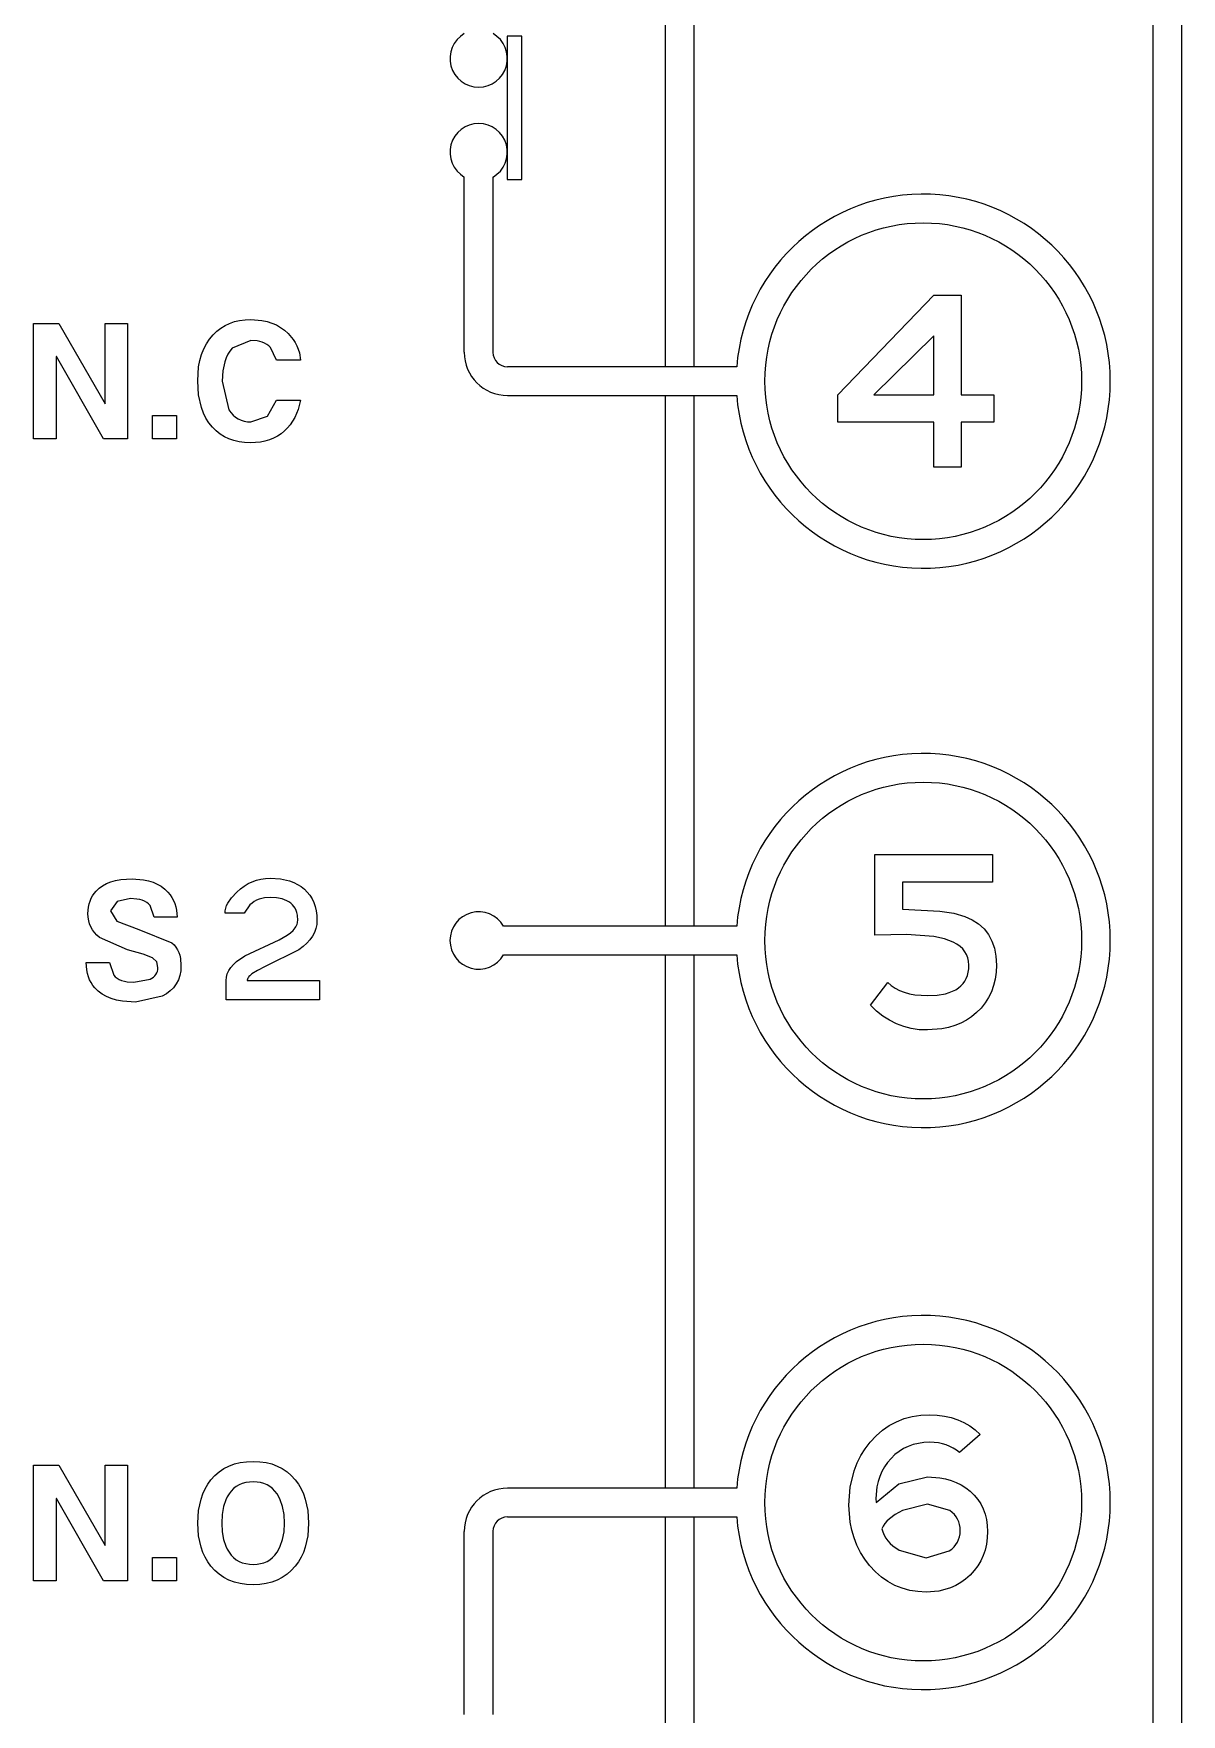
# Model space of a CAD drawing. Header units: millimetres. Extents: x 509 to 2635, y 363 to 1089.
# Drawn here: x 1926.21 to 1937.61, y 701.87 to 718.56 of the extents above; entities that cross this region are included whole.
import ezdxf

# ---------------------------------------------------------------- set-up
doc = ezdxf.new("R2010")
doc.units = ezdxf.units.MM

msp = doc.modelspace()

# ---------------------------------------------------------------- linework, layer by layer
for p, q in [((1937.606, 734.368), (1937.606, 668.31)), ((1937.322, 734.083), (1937.322, 668.595)), ((1932.486, 715.25), (1932.486, 720.517)), ((1932.771, 715.25), (1932.771, 720.517)), ((1931.058, 718.532), (1930.915, 718.532)), ((1930.915, 718.532), (1930.915, 717.109)), ((1931.058, 717.109), (1931.058, 718.532)), ((1930.488, 715.394), (1930.488, 717.134)), ((1930.773, 717.134), (1930.773, 715.393)), ((1930.915, 717.109), (1931.058, 717.109)), ((1934.195, 714.972), (1935.148, 715.961)), ((1935.148, 715.961), (1935.421, 715.961)), ((1935.421, 715.961), (1935.421, 714.972)), ((1928.312, 715.717), (1928.369, 715.719)), ((1928.369, 715.719), (1928.479, 715.71)), ((1926.213, 714.534), (1926.213, 715.681)), ((1926.213, 715.681), (1926.465, 715.681)), ((1926.465, 715.681), (1926.922, 714.883)), ((1926.922, 714.883), (1926.923, 715.681)), ((1926.923, 715.681), (1927.146, 715.681)), ((1927.146, 715.681), (1927.146, 714.534)), ((1927.959, 715.525), (1927.995, 715.568)), ((1927.995, 715.568), (1928.032, 715.603)), ((1928.032, 715.603), (1928.071, 715.634)), ((1928.071, 715.634), (1928.114, 715.66)), ((1928.114, 715.66), (1928.159, 715.681)), ((1928.159, 715.681), (1928.207, 715.698)), ((1928.207, 715.698), (1928.258, 715.71)), ((1928.258, 715.71), (1928.312, 715.717)), ((1928.479, 715.71), (1928.53, 715.7)), ((1928.53, 715.7), (1928.578, 715.684)), ((1928.578, 715.684), (1928.623, 715.665)), ((1928.623, 715.665), (1928.665, 715.641)), ((1928.665, 715.641), (1928.704, 715.613)), ((1928.704, 715.613), (1928.74, 715.58)), ((1928.74, 715.58), (1928.789, 715.522)), ((1935.148, 715.556), (1934.552, 714.972)), ((1935.148, 714.972), (1935.148, 715.556)), ((1927.88, 715.372), (1927.902, 715.427)), ((1927.902, 715.427), (1927.928, 715.478)), ((1927.928, 715.478), (1927.959, 715.525)), ((1928.161, 715.406), (1928.141, 715.374)), ((1928.184, 715.434), (1928.161, 715.406)), ((1928.37, 715.512), (1928.184, 715.434)), ((1928.431, 715.507), (1928.37, 715.512)), ((1928.458, 715.502), (1928.431, 715.507)), ((1928.483, 715.494), (1928.458, 715.502)), ((1928.506, 715.484), (1928.483, 715.494)), ((1928.528, 715.471), (1928.506, 715.484)), ((1928.547, 715.457), (1928.528, 715.471)), ((1928.564, 715.44), (1928.547, 715.457)), ((1928.625, 715.315), (1928.564, 715.44)), ((1928.789, 715.522), (1928.809, 715.49)), ((1928.809, 715.49), (1928.826, 715.458)), ((1928.826, 715.458), (1928.84, 715.424)), ((1928.84, 715.424), (1928.851, 715.389)), ((1928.851, 715.389), (1928.864, 715.315)), ((1926.437, 715.351), (1926.437, 714.534)), ((1926.44, 715.351), (1926.437, 715.351)), ((1926.907, 714.534), (1926.44, 715.351)), ((1927.842, 715.11), (1927.851, 715.249)), ((1927.851, 715.249), (1927.863, 715.313)), ((1927.863, 715.313), (1927.88, 715.372)), ((1928.111, 715.299), (1928.092, 715.21)), ((1928.124, 715.338), (1928.111, 715.299)), ((1928.141, 715.374), (1928.124, 715.338)), ((1928.864, 715.315), (1928.625, 715.315)), ((1933.192, 715.25), (1930.916, 715.25)), ((1927.851, 714.97), (1927.842, 715.11)), ((1928.092, 715.21), (1928.086, 715.106)), ((1928.086, 715.106), (1928.152, 714.823)), ((1927.879, 714.847), (1927.851, 714.97)), ((1928.536, 714.759), (1928.625, 714.918)), ((1928.625, 714.918), (1928.864, 714.918)), ((1928.864, 714.918), (1928.84, 714.826)), ((1930.917, 714.965), (1933.192, 714.965)), ((1932.486, 709.697), (1932.486, 714.965)), ((1932.771, 709.697), (1932.771, 714.965)), ((1934.195, 714.699), (1934.195, 714.972)), ((1934.552, 714.972), (1935.148, 714.972)), ((1935.421, 714.972), (1935.746, 714.972)), ((1935.746, 714.972), (1935.746, 714.699)), ((1927.394, 714.767), (1927.633, 714.767)), ((1927.394, 714.534), (1927.394, 714.767)), ((1927.633, 714.767), (1927.633, 714.534)), ((1927.899, 714.791), (1927.879, 714.847)), ((1927.924, 714.74), (1927.899, 714.791)), ((1927.954, 714.693), (1927.924, 714.74)), ((1928.152, 714.823), (1928.171, 714.795)), ((1928.171, 714.795), (1928.193, 714.77)), ((1928.193, 714.77), (1928.217, 714.75)), ((1928.217, 714.75), (1928.243, 714.733)), ((1928.243, 714.733), (1928.272, 714.72)), ((1928.272, 714.72), (1928.302, 714.71)), ((1928.37, 714.703), (1928.536, 714.759)), ((1928.805, 714.745), (1928.76, 714.674)), ((1928.84, 714.826), (1928.805, 714.745)), ((1927.988, 714.65), (1927.954, 714.693)), ((1928.025, 714.613), (1927.988, 714.65)), ((1928.064, 714.582), (1928.025, 714.613)), ((1928.107, 714.556), (1928.064, 714.582)), ((1928.152, 714.534), (1928.107, 714.556)), ((1928.302, 714.71), (1928.335, 714.705)), ((1928.335, 714.705), (1928.37, 714.703)), ((1928.634, 714.562), (1928.595, 714.542)), ((1928.67, 714.586), (1928.634, 714.562)), ((1928.704, 714.614), (1928.67, 714.586)), ((1928.733, 714.643), (1928.704, 714.614)), ((1928.76, 714.674), (1928.733, 714.643)), ((1935.148, 714.699), (1934.195, 714.699)), ((1935.148, 714.253), (1935.148, 714.699)), ((1935.421, 714.699), (1935.421, 714.253)), ((1935.746, 714.699), (1935.421, 714.699)), ((1926.437, 714.534), (1926.213, 714.534)), ((1927.146, 714.534), (1926.907, 714.534)), ((1927.633, 714.534), (1927.394, 714.534)), ((1928.201, 714.517), (1928.152, 714.534)), ((1928.253, 714.505), (1928.201, 714.517)), ((1928.308, 714.498), (1928.253, 714.505)), ((1928.366, 714.495), (1928.308, 714.498)), ((1928.465, 714.503), (1928.366, 714.495)), ((1928.51, 714.512), (1928.465, 714.503)), ((1928.554, 714.525), (1928.51, 714.512)), ((1928.595, 714.542), (1928.554, 714.525)), ((1935.421, 714.253), (1935.148, 714.253)), ((1934.564, 710.409), (1935.731, 710.409)), ((1934.564, 709.609), (1934.564, 710.409)), ((1935.731, 710.409), (1935.731, 710.135)), ((1926.814, 710.023), (1926.833, 710.046)), ((1926.833, 710.046), (1926.863, 710.074)), ((1926.863, 710.074), (1926.898, 710.099)), ((1926.898, 710.099), (1926.936, 710.12)), ((1926.936, 710.12), (1926.979, 710.137)), ((1926.979, 710.137), (1927.026, 710.15)), ((1927.026, 710.15), (1927.078, 710.16)), ((1927.078, 710.16), (1927.193, 710.167)), ((1927.193, 710.167), (1927.303, 710.159)), ((1927.303, 710.159), (1927.353, 710.149)), ((1927.353, 710.149), (1927.399, 710.134)), ((1927.399, 710.134), (1927.441, 710.116)), ((1927.441, 710.116), (1927.48, 710.093)), ((1927.48, 710.093), (1927.515, 710.066)), ((1927.515, 710.066), (1927.546, 710.035)), ((1928.23, 710.036), (1928.266, 710.068)), ((1928.266, 710.068), (1928.303, 710.096)), ((1928.303, 710.096), (1928.343, 710.12)), ((1928.343, 710.12), (1928.383, 710.139)), ((1928.383, 710.139), (1928.425, 710.154)), ((1928.425, 710.154), (1928.469, 710.165)), ((1928.469, 710.165), (1928.514, 710.171)), ((1928.514, 710.171), (1928.561, 710.173)), ((1928.561, 710.173), (1928.663, 710.166)), ((1928.663, 710.166), (1928.754, 710.146)), ((1928.754, 710.146), (1928.795, 710.131)), ((1928.795, 710.131), (1928.833, 710.112)), ((1928.833, 710.112), (1928.869, 710.09)), ((1928.869, 710.09), (1928.901, 710.064)), ((1928.901, 710.064), (1928.93, 710.035)), ((1935.731, 710.135), (1934.837, 710.135)), ((1934.837, 710.135), (1934.837, 709.866)), ((1926.752, 709.822), (1926.757, 709.887)), ((1926.757, 709.887), (1926.764, 709.918)), ((1926.764, 709.918), (1926.773, 709.946)), ((1926.773, 709.946), (1926.784, 709.974)), ((1926.784, 709.974), (1926.798, 709.999)), ((1926.798, 709.999), (1926.814, 710.023)), ((1927.042, 709.943), (1926.977, 709.85)), ((1927.176, 709.971), (1927.042, 709.943)), ((1927.239, 709.967), (1927.176, 709.971)), ((1927.267, 709.962), (1927.239, 709.967)), ((1927.292, 709.954), (1927.267, 709.962)), ((1927.315, 709.945), (1927.292, 709.954)), ((1927.336, 709.934), (1927.315, 709.945)), ((1927.354, 709.92), (1927.336, 709.934)), ((1927.369, 709.904), (1927.354, 709.92)), ((1927.41, 709.788), (1927.369, 709.904)), ((1927.546, 710.035), (1927.568, 710.009)), ((1927.568, 710.009), (1927.586, 709.981)), ((1927.586, 709.981), (1927.602, 709.952)), ((1927.602, 709.952), (1927.615, 709.922)), ((1927.615, 709.922), (1927.625, 709.89)), ((1927.625, 709.89), (1927.632, 709.857)), ((1928.12, 709.876), (1928.129, 709.901)), ((1928.129, 709.901), (1928.142, 709.927)), ((1928.142, 709.927), (1928.179, 709.98)), ((1928.179, 709.98), (1928.23, 710.036)), ((1928.361, 709.91), (1928.304, 709.827)), ((1928.382, 709.927), (1928.361, 709.91)), ((1928.404, 709.942), (1928.382, 709.927)), ((1928.427, 709.954), (1928.404, 709.942)), ((1928.451, 709.964), (1928.427, 709.954)), ((1928.477, 709.972), (1928.451, 709.964)), ((1928.504, 709.978), (1928.477, 709.972)), ((1928.561, 709.982), (1928.504, 709.978)), ((1928.625, 709.978), (1928.561, 709.982)), ((1928.681, 709.968), (1928.625, 709.978)), ((1928.705, 709.96), (1928.681, 709.968)), ((1928.728, 709.95), (1928.705, 709.96)), ((1928.748, 709.939), (1928.728, 709.95)), ((1928.766, 709.925), (1928.748, 709.939)), ((1928.782, 709.91), (1928.766, 709.925)), ((1928.796, 709.893), (1928.782, 709.91)), ((1928.808, 709.875), (1928.796, 709.893)), ((1928.93, 710.035), (1928.956, 710.004)), ((1928.956, 710.004), (1928.977, 709.969)), ((1928.977, 709.969), (1928.995, 709.932)), ((1928.995, 709.932), (1929.009, 709.892)), ((1929.009, 709.892), (1929.018, 709.849)), ((1926.754, 709.786), (1926.752, 709.822)), ((1926.76, 709.752), (1926.754, 709.786)), ((1926.769, 709.72), (1926.76, 709.752)), ((1926.781, 709.69), (1926.769, 709.72)), ((1926.977, 709.85), (1927.038, 709.746)), ((1927.038, 709.746), (1927.259, 709.665)), ((1927.638, 709.788), (1927.41, 709.788)), ((1927.632, 709.857), (1927.638, 709.788)), ((1928.113, 709.827), (1928.114, 709.851)), ((1928.304, 709.827), (1928.113, 709.827)), ((1928.114, 709.851), (1928.12, 709.876)), ((1928.818, 709.854), (1928.808, 709.875)), ((1928.825, 709.832), (1928.818, 709.854)), ((1928.823, 709.705), (1928.828, 709.717)), ((1928.831, 709.808), (1928.825, 709.832)), ((1928.828, 709.717), (1928.832, 709.73)), ((1928.835, 709.755), (1928.831, 709.808)), ((1928.832, 709.73), (1928.834, 709.742)), ((1928.834, 709.742), (1928.835, 709.755)), ((1929.023, 709.714), (1929.015, 709.674)), ((1929.018, 709.849), (1929.024, 709.803)), ((1929.026, 709.755), (1929.023, 709.714)), ((1929.024, 709.803), (1929.026, 709.755)), ((1934.837, 709.866), (1935.209, 709.848)), ((1935.209, 709.848), (1935.349, 709.825)), ((1935.349, 709.825), (1935.457, 709.794)), ((1935.457, 709.794), (1935.53, 709.76)), ((1935.53, 709.76), (1935.594, 709.719)), ((1935.594, 709.719), (1935.648, 709.67)), ((1926.797, 709.661), (1926.781, 709.69)), ((1926.817, 709.634), (1926.797, 709.661)), ((1926.841, 709.609), (1926.817, 709.634)), ((1926.868, 709.585), (1926.841, 709.609)), ((1927.146, 709.464), (1926.868, 709.585)), ((1927.259, 709.665), (1927.586, 709.531)), ((1928.309, 709.402), (1928.651, 709.562)), ((1928.651, 709.562), (1928.731, 709.608)), ((1928.731, 709.608), (1928.763, 709.632)), ((1928.763, 709.632), (1928.789, 709.656)), ((1928.789, 709.656), (1928.809, 709.68)), ((1928.809, 709.68), (1928.817, 709.692)), ((1928.817, 709.692), (1928.823, 709.705)), ((1928.956, 709.563), (1928.925, 709.529)), ((1928.981, 709.598), (1928.956, 709.563)), ((1929.001, 709.635), (1928.981, 709.598)), ((1929.015, 709.674), (1929.001, 709.635)), ((1933.192, 709.697), (1930.877, 709.697)), ((1934.721, 709.613), (1934.564, 709.609)), ((1934.878, 709.615), (1934.721, 709.613)), ((1935.149, 709.596), (1934.878, 709.615)), ((1935.255, 709.572), (1935.149, 709.596)), ((1935.342, 709.539), (1935.255, 709.572)), ((1935.648, 709.67), (1935.692, 709.614)), ((1935.692, 709.614), (1935.726, 709.55)), ((1935.726, 709.55), (1935.75, 709.478)), ((1927.3, 709.42), (1927.146, 709.464)), ((1927.392, 709.384), (1927.3, 709.42)), ((1927.435, 709.344), (1927.392, 709.384)), ((1927.586, 709.531), (1927.607, 709.511)), ((1927.607, 709.511), (1927.625, 709.488)), ((1927.625, 709.488), (1927.641, 709.464)), ((1927.641, 709.464), (1927.654, 709.437)), ((1927.654, 709.437), (1927.663, 709.408)), ((1927.663, 709.408), (1927.67, 709.376)), ((1928.228, 709.347), (1928.309, 709.402)), ((1928.847, 709.464), (1928.513, 709.298)), ((1928.889, 709.496), (1928.847, 709.464)), ((1928.925, 709.529), (1928.889, 709.496)), ((1930.877, 709.412), (1933.192, 709.412)), ((1932.486, 704.118), (1932.486, 709.412)), ((1932.771, 704.118), (1932.771, 709.412)), ((1935.378, 709.519), (1935.342, 709.539)), ((1935.41, 709.496), (1935.378, 709.519)), ((1935.436, 709.472), (1935.41, 709.496)), ((1935.458, 709.444), (1935.436, 709.472)), ((1935.475, 709.415), (1935.458, 709.444)), ((1935.487, 709.383), (1935.475, 709.415)), ((1935.494, 709.349), (1935.487, 709.383)), ((1935.75, 709.478), (1935.765, 709.399)), ((1935.765, 709.399), (1935.77, 709.312)), ((1926.735, 709.336), (1926.966, 709.336)), ((1926.74, 709.263), (1926.735, 709.336)), ((1926.747, 709.229), (1926.74, 709.263)), ((1926.757, 709.196), (1926.747, 709.229)), ((1926.966, 709.336), (1927.008, 709.21)), ((1927.416, 709.204), (1927.427, 709.218)), ((1927.427, 709.218), (1927.435, 709.233)), ((1927.446, 709.286), (1927.435, 709.344)), ((1927.435, 709.233), (1927.442, 709.249)), ((1927.442, 709.249), (1927.445, 709.267)), ((1927.445, 709.267), (1927.446, 709.286)), ((1927.673, 709.255), (1927.664, 709.208)), ((1927.67, 709.376), (1927.676, 709.307)), ((1927.676, 709.307), (1927.673, 709.255)), ((1928.127, 709.191), (1928.136, 709.224)), ((1928.136, 709.224), (1928.15, 709.256)), ((1928.15, 709.256), (1928.171, 709.288)), ((1928.171, 709.288), (1928.197, 709.318)), ((1928.197, 709.318), (1928.228, 709.347)), ((1928.379, 709.223), (1928.359, 709.205)), ((1928.435, 709.259), (1928.379, 709.223)), ((1928.513, 709.298), (1928.435, 709.259)), ((1935.482, 709.209), (1935.49, 709.241)), ((1935.49, 709.241), (1935.495, 709.275)), ((1935.497, 709.312), (1935.494, 709.349)), ((1935.495, 709.275), (1935.497, 709.312)), ((1935.767, 709.24), (1935.758, 709.172)), ((1935.77, 709.312), (1935.767, 709.24)), ((1926.769, 709.165), (1926.757, 709.196)), ((1926.784, 709.137), (1926.769, 709.165)), ((1926.802, 709.109), (1926.784, 709.137)), ((1926.822, 709.084), (1926.802, 709.109)), ((1926.855, 709.051), (1926.822, 709.084)), ((1926.893, 709.023), (1926.855, 709.051)), ((1927.008, 709.21), (1927.024, 709.194)), ((1927.024, 709.194), (1927.043, 709.18)), ((1927.043, 709.18), (1927.064, 709.168)), ((1927.064, 709.168), (1927.087, 709.159)), ((1927.087, 709.159), (1927.114, 709.151)), ((1927.114, 709.151), (1927.142, 709.146)), ((1927.142, 709.146), (1927.207, 709.142)), ((1927.207, 709.142), (1927.369, 709.17)), ((1927.369, 709.17), (1927.387, 709.18)), ((1927.387, 709.18), (1927.403, 709.191)), ((1927.403, 709.191), (1927.416, 709.204)), ((1927.57, 709.055), (1927.532, 709.026)), ((1927.602, 709.087), (1927.57, 709.055)), ((1927.629, 709.124), (1927.602, 709.087)), ((1927.65, 709.164), (1927.629, 709.124)), ((1927.664, 709.208), (1927.65, 709.164)), ((1928.125, 709.157), (1928.127, 709.191)), ((1928.125, 708.966), (1928.125, 709.157)), ((1928.337, 709.173), (1928.334, 709.161)), ((1928.334, 709.161), (1928.334, 709.157)), ((1928.334, 709.157), (1929.052, 709.157)), ((1928.34, 709.181), (1928.337, 709.173)), ((1928.345, 709.189), (1928.34, 709.181)), ((1928.351, 709.197), (1928.345, 709.189)), ((1928.359, 709.205), (1928.351, 709.197)), ((1929.052, 709.157), (1929.052, 708.966)), ((1934.52, 708.912), (1934.694, 709.138)), ((1934.694, 709.138), (1934.727, 709.108)), ((1934.727, 709.108), (1934.766, 709.081)), ((1934.766, 709.081), (1934.808, 709.059)), ((1934.808, 709.059), (1934.855, 709.041)), ((1935.302, 709.038), (1935.336, 709.051)), ((1935.336, 709.051), (1935.366, 709.066)), ((1935.366, 709.066), (1935.394, 709.084)), ((1935.394, 709.084), (1935.418, 709.104)), ((1935.418, 709.104), (1935.439, 709.127)), ((1935.439, 709.127), (1935.456, 709.152)), ((1935.456, 709.152), (1935.471, 709.179)), ((1935.471, 709.179), (1935.482, 709.209)), ((1935.721, 709.046), (1935.693, 708.989)), ((1935.742, 709.107), (1935.721, 709.046)), ((1935.758, 709.172), (1935.742, 709.107)), ((1926.936, 708.999), (1926.893, 709.023)), ((1926.984, 708.979), (1926.936, 708.999)), ((1927.037, 708.964), (1926.984, 708.979)), ((1927.094, 708.953), (1927.037, 708.964)), ((1927.224, 708.944), (1927.094, 708.953)), ((1927.488, 709.001), (1927.224, 708.944)), ((1927.532, 709.026), (1927.488, 709.001)), ((1929.052, 708.966), (1928.125, 708.966)), ((1934.58, 708.855), (1934.52, 708.912)), ((1934.855, 709.041), (1934.906, 709.026)), ((1934.906, 709.026), (1934.961, 709.016)), ((1934.961, 709.016), (1935.085, 709.008)), ((1935.085, 709.008), (1935.181, 709.013)), ((1935.181, 709.013), (1935.265, 709.027)), ((1935.265, 709.027), (1935.302, 709.038)), ((1935.619, 708.885), (1935.573, 708.839)), ((1935.659, 708.935), (1935.619, 708.885)), ((1935.693, 708.989), (1935.659, 708.935)), ((1934.643, 708.805), (1934.58, 708.855)), ((1934.709, 708.763), (1934.643, 708.805)), ((1934.778, 708.728), (1934.709, 708.763)), ((1934.85, 708.701), (1934.778, 708.728)), ((1935.416, 708.734), (1935.356, 708.71)), ((1935.472, 708.764), (1935.416, 708.734)), ((1935.524, 708.799), (1935.472, 708.764)), ((1935.573, 708.839), (1935.524, 708.799)), ((1934.925, 708.682), (1934.85, 708.701)), ((1935.004, 708.67), (1934.925, 708.682)), ((1935.085, 708.667), (1935.004, 708.67)), ((1935.227, 708.677), (1935.085, 708.667)), ((1935.294, 708.691), (1935.227, 708.677)), ((1935.356, 708.71), (1935.294, 708.691)), ((1934.639, 704.694), (1934.706, 704.741)), ((1934.706, 704.741), (1934.778, 704.779)), ((1934.778, 704.779), (1934.854, 704.809)), ((1934.854, 704.809), (1934.934, 704.83)), ((1934.934, 704.83), (1935.019, 704.843)), ((1935.019, 704.843), (1935.108, 704.847)), ((1935.108, 704.847), (1935.182, 704.844)), ((1935.182, 704.844), (1935.254, 704.835)), ((1935.254, 704.835), (1935.321, 704.82)), ((1935.321, 704.82), (1935.386, 704.798)), ((1935.386, 704.798), (1935.447, 704.77)), ((1935.447, 704.77), (1935.505, 704.737)), ((1935.505, 704.737), (1935.559, 704.697)), ((1934.467, 704.51), (1934.517, 704.576)), ((1934.517, 704.576), (1934.576, 704.639)), ((1934.576, 704.639), (1934.639, 704.694)), ((1934.944, 704.552), (1934.894, 704.534)), ((1934.996, 704.564), (1934.944, 704.552)), ((1935.051, 704.571), (1934.996, 704.564)), ((1935.108, 704.574), (1935.051, 704.571)), ((1935.194, 704.568), (1935.108, 704.574)), ((1935.235, 704.56), (1935.194, 704.568)), ((1935.273, 704.549), (1935.235, 704.56)), ((1935.308, 704.534), (1935.273, 704.549)), ((1935.61, 704.651), (1935.404, 704.473)), ((1935.559, 704.697), (1935.61, 704.651)), ((1928.265, 704.373), (1928.327, 704.382)), ((1928.327, 704.382), (1928.393, 704.385)), ((1928.393, 704.385), (1928.459, 704.382)), ((1928.459, 704.382), (1928.52, 704.373)), ((1934.388, 704.369), (1934.424, 704.442)), ((1934.424, 704.442), (1934.467, 704.51)), ((1934.689, 704.374), (1934.659, 704.331)), ((1934.724, 704.415), (1934.689, 704.374)), ((1934.762, 704.452), (1934.724, 704.415)), ((1934.804, 704.484), (1934.762, 704.452)), ((1934.848, 704.512), (1934.804, 704.484)), ((1934.894, 704.534), (1934.848, 704.512)), ((1935.342, 704.517), (1935.308, 704.534)), ((1935.374, 704.497), (1935.342, 704.517)), ((1935.404, 704.473), (1935.374, 704.497)), ((1926.213, 704.346), (1926.465, 704.346)), ((1926.213, 703.199), (1926.213, 704.346)), ((1926.465, 704.346), (1926.922, 703.549)), ((1926.922, 703.549), (1926.923, 704.346)), ((1926.923, 704.346), (1927.146, 704.346)), ((1927.146, 704.346), (1927.146, 703.199)), ((1927.974, 704.201), (1928.013, 704.244)), ((1928.013, 704.244), (1928.055, 704.281)), ((1928.055, 704.281), (1928.102, 704.313)), ((1928.102, 704.313), (1928.152, 704.339)), ((1928.152, 704.339), (1928.206, 704.359)), ((1928.206, 704.359), (1928.265, 704.373)), ((1928.52, 704.373), (1928.578, 704.359)), ((1928.578, 704.359), (1928.632, 704.339)), ((1928.632, 704.339), (1928.682, 704.313)), ((1928.682, 704.313), (1928.729, 704.281)), ((1928.729, 704.281), (1928.771, 704.244)), ((1928.771, 704.244), (1928.81, 704.201)), ((1934.319, 704.128), (1934.358, 704.292)), ((1934.358, 704.292), (1934.388, 704.369)), ((1934.612, 704.236), (1934.596, 704.185)), ((1934.633, 704.285), (1934.612, 704.236)), ((1934.659, 704.331), (1934.633, 704.285)), ((1934.801, 704.162), (1935.086, 704.232)), ((1935.086, 704.232), (1935.209, 704.223)), ((1935.209, 704.223), (1935.266, 704.212)), ((1935.266, 704.212), (1935.321, 704.196)), ((1927.875, 704.011), (1927.894, 704.063)), ((1927.894, 704.063), (1927.916, 704.112)), ((1927.916, 704.112), (1927.943, 704.158)), ((1927.943, 704.158), (1927.974, 704.201)), ((1928.153, 704.062), (1928.136, 704.034)), ((1928.175, 704.09), (1928.153, 704.062)), ((1928.199, 704.115), (1928.175, 704.09)), ((1928.225, 704.135), (1928.199, 704.115)), ((1928.254, 704.152), (1928.225, 704.135)), ((1928.285, 704.165), (1928.254, 704.152)), ((1928.319, 704.174), (1928.285, 704.165)), ((1928.355, 704.18), (1928.319, 704.174)), ((1928.393, 704.182), (1928.355, 704.18)), ((1928.431, 704.18), (1928.393, 704.182)), ((1928.466, 704.174), (1928.431, 704.18)), ((1928.499, 704.165), (1928.466, 704.174)), ((1928.53, 704.152), (1928.499, 704.165)), ((1928.559, 704.135), (1928.53, 704.152)), ((1928.585, 704.115), (1928.559, 704.135)), ((1928.609, 704.09), (1928.585, 704.115)), ((1928.63, 704.062), (1928.609, 704.09)), ((1928.647, 704.034), (1928.63, 704.062)), ((1928.81, 704.201), (1928.841, 704.158)), ((1928.841, 704.158), (1928.868, 704.112)), ((1928.868, 704.112), (1928.891, 704.063)), ((1928.891, 704.063), (1928.91, 704.011)), ((1933.192, 704.118), (1930.917, 704.118)), ((1934.305, 703.949), (1934.319, 704.128)), ((1934.584, 704.132), (1934.575, 704.017)), ((1934.577, 703.976), (1934.801, 704.162)), ((1934.596, 704.185), (1934.584, 704.132)), ((1935.321, 704.196), (1935.372, 704.176)), ((1935.372, 704.176), (1935.421, 704.152)), ((1935.421, 704.152), (1935.467, 704.122)), ((1935.467, 704.122), (1935.509, 704.089)), ((1935.509, 704.089), (1935.55, 704.05)), ((1935.55, 704.05), (1935.585, 704.007)), ((1926.44, 704.016), (1926.437, 704.016)), ((1926.437, 704.016), (1926.437, 703.199)), ((1926.907, 703.199), (1926.44, 704.016)), ((1927.842, 703.773), (1927.85, 703.898)), ((1927.85, 703.898), (1927.875, 704.011)), ((1928.099, 703.936), (1928.086, 703.859)), ((1928.122, 704.004), (1928.099, 703.936)), ((1928.136, 704.034), (1928.122, 704.004)), ((1928.662, 704.004), (1928.647, 704.034)), ((1928.685, 703.936), (1928.662, 704.004)), ((1928.699, 703.859), (1928.685, 703.936)), ((1928.91, 704.011), (1928.934, 703.898)), ((1928.934, 703.898), (1928.943, 703.773)), ((1934.318, 703.781), (1934.305, 703.949)), ((1934.575, 704.017), (1934.577, 703.976)), ((1934.837, 703.897), (1934.766, 703.859)), ((1935.086, 703.959), (1934.837, 703.897)), ((1935.308, 703.896), (1935.086, 703.959)), ((1935.332, 703.877), (1935.308, 703.896)), ((1935.353, 703.856), (1935.332, 703.877)), ((1935.585, 704.007), (1935.615, 703.962)), ((1935.615, 703.962), (1935.639, 703.914)), ((1935.639, 703.914), (1935.658, 703.862)), ((1927.85, 703.647), (1927.842, 703.773)), ((1928.086, 703.859), (1928.081, 703.773)), ((1928.081, 703.773), (1928.086, 703.687)), ((1928.703, 703.773), (1928.699, 703.859)), ((1928.699, 703.687), (1928.703, 703.773)), ((1928.943, 703.773), (1928.934, 703.647)), ((1930.916, 703.834), (1933.192, 703.834)), ((1932.486, 698.566), (1932.486, 703.834)), ((1932.771, 698.566), (1932.771, 703.834)), ((1934.334, 703.701), (1934.318, 703.781)), ((1934.647, 703.743), (1934.633, 703.716)), ((1934.633, 703.716), (1934.643, 703.684)), ((1934.664, 703.769), (1934.647, 703.743)), ((1934.684, 703.793), (1934.664, 703.769)), ((1934.708, 703.816), (1934.684, 703.793)), ((1934.766, 703.859), (1934.708, 703.816)), ((1935.37, 703.834), (1935.353, 703.856)), ((1935.385, 703.81), (1935.37, 703.834)), ((1935.396, 703.785), (1935.385, 703.81)), ((1935.404, 703.757), (1935.396, 703.785)), ((1935.409, 703.728), (1935.404, 703.757)), ((1935.41, 703.698), (1935.409, 703.728)), ((1935.658, 703.862), (1935.671, 703.808)), ((1935.671, 703.808), (1935.679, 703.75)), ((1935.679, 703.75), (1935.682, 703.689)), ((1927.875, 703.534), (1927.85, 703.647)), ((1928.086, 703.687), (1928.099, 703.61)), ((1928.099, 703.61), (1928.122, 703.542)), ((1928.122, 703.542), (1928.136, 703.512)), ((1928.647, 703.512), (1928.662, 703.542)), ((1928.662, 703.542), (1928.685, 703.61)), ((1928.685, 703.61), (1928.699, 703.687)), ((1928.934, 703.647), (1928.91, 703.534)), ((1930.488, 701.874), (1930.488, 703.689)), ((1930.773, 703.691), (1930.773, 701.874)), ((1934.357, 703.625), (1934.334, 703.701)), ((1934.386, 703.552), (1934.357, 703.625)), ((1934.422, 703.482), (1934.386, 703.552)), ((1934.643, 703.684), (1934.656, 703.653)), ((1934.656, 703.653), (1934.672, 703.624)), ((1934.672, 703.624), (1934.692, 703.596)), ((1934.692, 703.596), (1934.715, 703.571)), ((1934.715, 703.571), (1934.742, 703.546)), ((1934.742, 703.546), (1934.804, 703.503)), ((1935.35, 703.536), (1935.368, 703.559)), ((1935.368, 703.559), (1935.384, 703.583)), ((1935.384, 703.583), (1935.395, 703.609)), ((1935.395, 703.609), (1935.404, 703.637)), ((1935.404, 703.637), (1935.409, 703.666)), ((1935.409, 703.666), (1935.41, 703.698)), ((1935.671, 703.563), (1935.658, 703.505)), ((1935.679, 703.625), (1935.671, 703.563)), ((1935.682, 703.689), (1935.679, 703.625)), ((1927.394, 703.432), (1927.633, 703.432)), ((1927.394, 703.199), (1927.394, 703.432)), ((1927.633, 703.432), (1927.633, 703.199)), ((1927.894, 703.482), (1927.875, 703.534)), ((1927.916, 703.433), (1927.894, 703.482)), ((1927.943, 703.387), (1927.916, 703.433)), ((1927.974, 703.345), (1927.943, 703.387)), ((1928.136, 703.512), (1928.153, 703.483)), ((1928.153, 703.483), (1928.175, 703.455)), ((1928.175, 703.455), (1928.199, 703.43)), ((1928.199, 703.43), (1928.225, 703.409)), ((1928.225, 703.409), (1928.254, 703.392)), ((1928.254, 703.392), (1928.285, 703.379)), ((1928.285, 703.379), (1928.319, 703.37)), ((1928.466, 703.37), (1928.499, 703.379)), ((1928.499, 703.379), (1928.53, 703.392)), ((1928.53, 703.392), (1928.559, 703.409)), ((1928.559, 703.409), (1928.585, 703.43)), ((1928.585, 703.43), (1928.609, 703.455)), ((1928.609, 703.455), (1928.63, 703.483)), ((1928.63, 703.483), (1928.647, 703.512)), ((1928.841, 703.387), (1928.81, 703.345)), ((1928.868, 703.433), (1928.841, 703.387)), ((1928.891, 703.482), (1928.868, 703.433)), ((1928.91, 703.534), (1928.891, 703.482)), ((1934.464, 703.415), (1934.422, 703.482)), ((1934.512, 703.351), (1934.464, 703.415)), ((1934.804, 703.503), (1935.074, 703.429)), ((1935.074, 703.429), (1935.303, 703.496)), ((1935.303, 703.496), (1935.328, 703.515)), ((1935.328, 703.515), (1935.35, 703.536)), ((1935.615, 703.397), (1935.585, 703.347)), ((1935.639, 703.45), (1935.615, 703.397)), ((1935.658, 703.505), (1935.639, 703.45)), ((1928.013, 703.302), (1927.974, 703.345)), ((1928.055, 703.264), (1928.013, 703.302)), ((1928.102, 703.233), (1928.055, 703.264)), ((1928.152, 703.207), (1928.102, 703.233)), ((1928.206, 703.187), (1928.152, 703.207)), ((1928.319, 703.37), (1928.355, 703.364)), ((1928.355, 703.364), (1928.393, 703.362)), ((1928.393, 703.362), (1928.431, 703.364)), ((1928.431, 703.364), (1928.466, 703.37)), ((1928.632, 703.207), (1928.578, 703.187)), ((1928.682, 703.233), (1928.632, 703.207)), ((1928.729, 703.264), (1928.682, 703.233)), ((1928.771, 703.302), (1928.729, 703.264)), ((1928.81, 703.345), (1928.771, 703.302)), ((1934.569, 703.289), (1934.512, 703.351)), ((1934.63, 703.236), (1934.569, 703.289)), ((1934.694, 703.191), (1934.63, 703.236)), ((1935.465, 703.217), (1935.418, 703.183)), ((1935.51, 703.257), (1935.465, 703.217)), ((1935.55, 703.301), (1935.51, 703.257)), ((1935.585, 703.347), (1935.55, 703.301)), ((1926.437, 703.199), (1926.213, 703.199)), ((1927.146, 703.199), (1926.907, 703.199)), ((1927.633, 703.199), (1927.394, 703.199)), ((1928.265, 703.172), (1928.206, 703.187)), ((1928.327, 703.164), (1928.265, 703.172)), ((1928.393, 703.161), (1928.327, 703.164)), ((1928.459, 703.164), (1928.393, 703.161)), ((1928.52, 703.172), (1928.459, 703.164)), ((1928.578, 703.187), (1928.52, 703.172)), ((1934.763, 703.154), (1934.694, 703.191)), ((1934.835, 703.125), (1934.763, 703.154)), ((1934.911, 703.104), (1934.835, 703.125)), ((1934.99, 703.092), (1934.911, 703.104)), ((1935.074, 703.088), (1934.99, 703.092)), ((1935.2, 703.098), (1935.074, 703.088)), ((1935.259, 703.112), (1935.2, 703.098)), ((1935.314, 703.13), (1935.259, 703.112)), ((1935.367, 703.154), (1935.314, 703.13)), ((1935.418, 703.183), (1935.367, 703.154))]:
    msp.add_line(p, q)
for centre in [(1935.044, 715.107), (1935.044, 709.555), (1935.044, 703.976)]:
    msp.add_circle(centre, 1.572)
for centre, radius, start, end in [((1930.631, 718.31), 0.285, 120, 60), ((1930.631, 717.38), 0.285, 300, 240), ((1935.044, 715.107), 1.857, 184.3964, 175.6036), ((1930.917, 715.394, 0), 0.429, 180, 270), ((1930.916, 715.393), 0.143, 180, 270), ((1935.044, 709.555), 1.857, 184.3964, 175.6036), ((1930.631, 709.555), 0.285, 30, 330), ((1935.044, 703.976), 1.857, 184.3964, 175.6036), ((1930.917, 703.689), 0.429, 90, 180), ((1930.916, 703.691, 0), 0.143, 90, 180)]:
    msp.add_arc(centre, radius, start, end)

doc.saveas('drawing.dxf')
